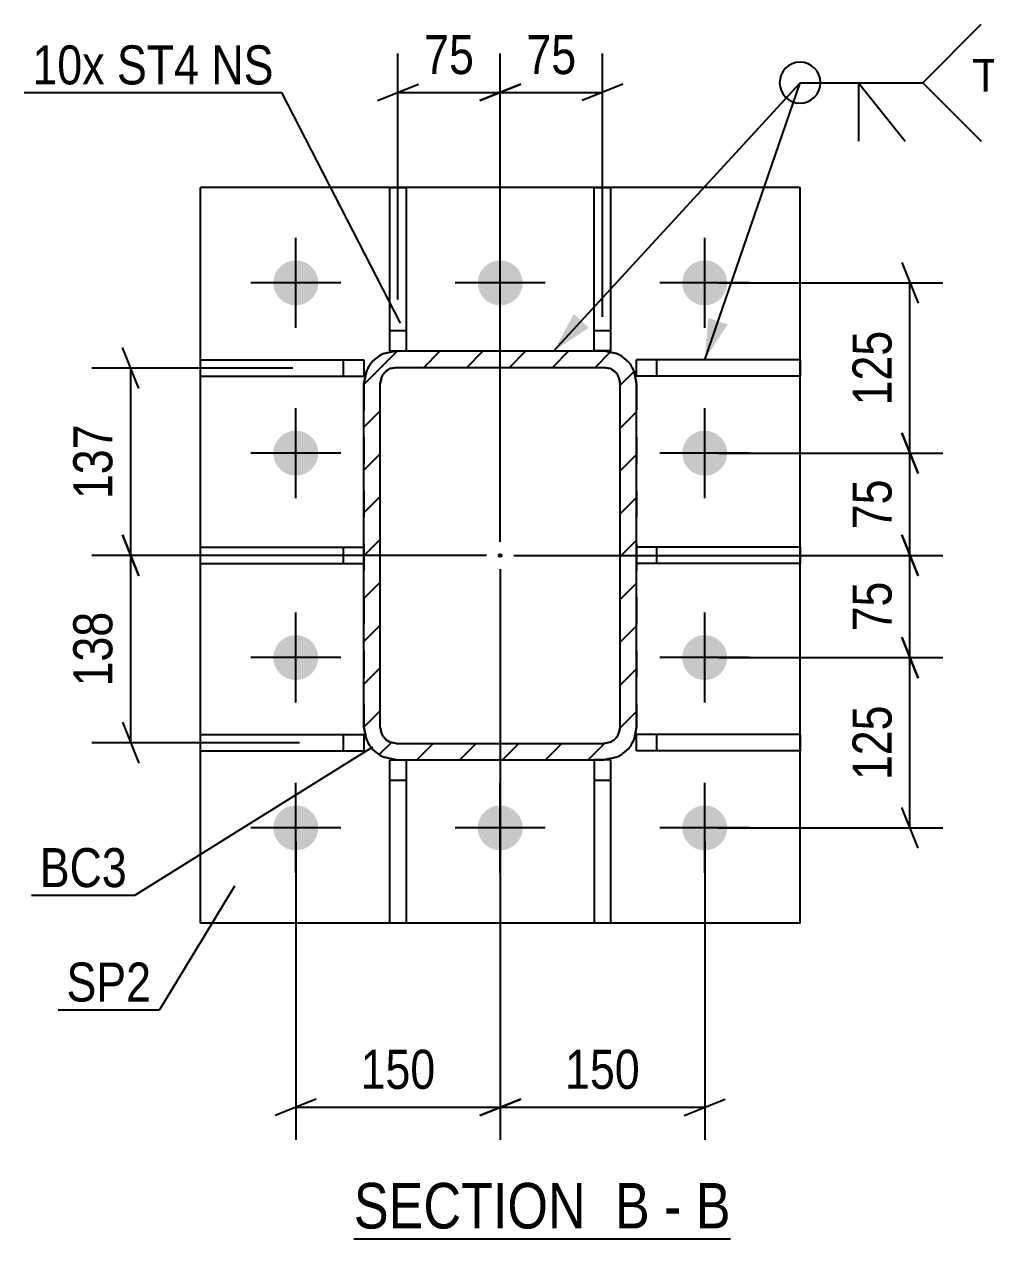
# Model space of a CAD drawing. Header units: millimetres. Extents: x 0 to 841, y 0 to 594.
# Drawn here: x 134.5 to 205.1, y 150.5 to 239.7 of the extents above; entities that cross this region are included whole.
import ezdxf

# ---------------------------------------------------------------- set-up
doc = ezdxf.new("R2010")
doc.units = ezdxf.units.MM
doc.linetypes.add('DXK_LINE_DOT2', pattern=[3.9198, 1.9599, -1.9599])
doc.styles.add('Arial', font='ARIAL.TTF', dxfattribs={"height": 0.2})
doc.styles.add('Arial Narrow', font='ARIALN.TTF', dxfattribs={"height": 0.2})

# ---------------------------------------------------------------- blocks, each defined once
blk = doc.blocks.new('Unknown-682043673-14 - 9080')
at = {"color": 6, "linetype": 'Continuous'}
blk.add_line((158.704, 150.524), (186.351, 150.524), dxfattribs=at)
at = {"color": 0, "linetype": 'Continuous'}
for points in [[(176.813, 151.274), (176.813, 154.774), (158.704, 154.774), (158.704, 151.274)], [(180.419, 151.274), (180.419, 154.774), (177.863, 154.774), (177.863, 151.274)], [(182.744, 151.274), (182.744, 154.774), (181.469, 154.774), (181.469, 151.274)], [(186.351, 151.274), (186.351, 154.774), (183.794, 154.774), (183.794, 151.274)]]:
    blk.add_wipeout(points, dxfattribs=at)
at = {"color": 7, "linetype": 'Continuous', "style": 'Arial Narrow'}
for s, height, p in [('SECTION ', 3.3405, (158.704, 151.274)), ('B', 3.34, (177.863, 151.274)), ('B', 3.34, (183.794, 151.274)), ('-', 3.34, (181.469, 151.274))]:
    blk.add_text(s, height=height, dxfattribs=at).set_placement(p)
blk = doc.blocks.new('Bolt-682043673-9171 - 9080')
at = {"linetype": 'Continuous'}
for points in [[(152.796, 220.674, -1), (156.096, 220.674, -1)], [(167.796, 220.674, -1), (171.096, 220.674, -1)], [(182.796, 220.674, -1), (186.096, 220.674, -1)], [(152.796, 208.174, -1), (156.096, 208.174, -1)], [(182.796, 208.174, -1), (186.096, 208.174, -1)], [(152.796, 193.174, -1), (156.096, 193.174, -1)], [(182.796, 193.174, -1), (186.096, 193.174, -1)], [(152.796, 180.674, -1), (156.096, 180.674, -1)], [(167.796, 180.674, -1), (171.096, 180.674, -1)], [(182.796, 180.674, -1), (186.096, 180.674, -1)]]:
    blk.add_hatch(color=1, dxfattribs=at).paths.add_polyline_path(points)
at = {"color": 1, "linetype": 'Continuous'}
for p, q in [((154.446, 217.374), (154.446, 223.974)), ((169.446, 217.374), (169.446, 223.974)), ((184.446, 217.374), (184.446, 223.974)), ((157.746, 220.674), (151.146, 220.674)), ((172.746, 220.674), (166.146, 220.674)), ((187.746, 220.674), (181.146, 220.674)), ((154.446, 204.874), (154.446, 211.474)), ((184.446, 204.874), (184.446, 211.474)), ((157.746, 208.174), (151.146, 208.174)), ((187.746, 208.174), (181.146, 208.174)), ((154.446, 189.874), (154.446, 196.474)), ((184.446, 189.874), (184.446, 196.474)), ((157.746, 193.174), (151.146, 193.174)), ((187.746, 193.174), (181.146, 193.174)), ((154.446, 177.374), (154.446, 183.974)), ((169.446, 177.374), (169.446, 183.974)), ((184.446, 177.374), (184.446, 183.974)), ((157.746, 180.674), (151.146, 180.674)), ((172.746, 180.674), (166.146, 180.674)), ((187.746, 180.674), (181.146, 180.674))]:
    blk.add_line(p, q, dxfattribs=at)
blk = doc.blocks.new('Part-682043673-9107 - 9080')
at = {"color": 2, "linetype": 'Continuous'}
for p, q in [((176.346, 185.674), (176.346, 173.674)), ((177.546, 185.674), (177.046, 185.674)), ((177.546, 185.674), (177.546, 173.674)), ((177.546, 173.674), (176.346, 173.674))]:
    blk.add_line(p, q, dxfattribs=at)
at = {"color": 7, "linetype": 'DXK_LINE_DOT2'}
for p, q in [((177.046, 185.674), (176.346, 185.674)), ((176.346, 184.174), (177.546, 184.174))]:
    blk.add_line(p, q, dxfattribs=at)
blk = doc.blocks.new('Part-682043673-9110 - 9080')
at = {"color": 2, "linetype": 'Continuous'}
for p, q in [((161.346, 215.674), (161.346, 227.674)), ((161.346, 227.674), (162.546, 227.674)), ((162.546, 227.674), (162.546, 215.674)), ((161.346, 215.674), (161.846, 215.674))]:
    blk.add_line(p, q, dxfattribs=at)
at = {"color": 7, "linetype": 'DXK_LINE_DOT2'}
for p, q in [((161.346, 217.174), (162.546, 217.174)), ((161.846, 215.674), (162.546, 215.674))]:
    blk.add_line(p, q, dxfattribs=at)
blk = doc.blocks.new('Part-682043673-9094 - 9080')
at = {"linetype": 'Continuous'}
h = blk.add_hatch(dxfattribs=at)
h.set_pattern_fill('', scale=0.7, style=0, pattern_type=0)
h.set_pattern_definition([(45, (159.4463, 188.0737), (-1.57154, 1.57154), [])])
h.paths.add_polyline_path([(159.446, 213.274), (159.446, 188.074), (159.629, 187.155), (160.149, 186.377), (160.928, 185.856), (161.846, 185.674), (177.046, 185.674), (177.965, 185.856), (178.743, 186.377), (179.264, 187.155), (179.446, 188.074), (179.446, 213.274), (179.264, 214.192), (178.743, 214.971), (177.965, 215.491), (177.046, 215.674), (161.846, 215.674), (160.928, 215.491), (160.149, 214.971), (159.629, 214.192)])
h.paths.add_polyline_path([(160.998, 214.122), (161.387, 214.382), (161.846, 214.474), (177.046, 214.474), (177.505, 214.382), (177.895, 214.122), (178.155, 213.733), (178.246, 213.274), (178.246, 188.074), (178.155, 187.614), (177.895, 187.225), (177.505, 186.965), (177.046, 186.874), (161.846, 186.874), (161.387, 186.965), (160.998, 187.225), (160.738, 187.614), (160.646, 188.074), (160.646, 213.274), (160.738, 213.733)])
blk.add_hatch(color=246, dxfattribs=at).paths.add_polyline_path([(169.446, 200.574, -1), (169.446, 200.774, -1)])
at = {"color": 7, "linetype": 'DXK_LINE_DOT2'}
for p, q in [((160.928, 215.491), (161.846, 215.674)), ((161.846, 215.674), (177.046, 215.674)), ((177.046, 215.674), (177.965, 215.491)), ((159.446, 213.274), (159.629, 214.192)), ((161.846, 214.474), (161.387, 214.382)), ((161.846, 214.474), (177.046, 214.474)), ((177.505, 214.382), (177.046, 214.474)), ((179.264, 214.192), (179.446, 213.274)), ((159.446, 213.274), (159.446, 188.074)), ((160.738, 213.733), (160.646, 213.274)), ((160.646, 188.074), (160.646, 213.274)), ((178.246, 213.274), (178.155, 213.733)), ((178.246, 188.074), (178.246, 213.274)), ((179.446, 213.274), (179.446, 188.074)), ((159.629, 187.155), (159.446, 188.074)), ((160.646, 188.074), (160.738, 187.614)), ((178.155, 187.614), (178.246, 188.074)), ((179.446, 188.074), (179.264, 187.155)), ((161.387, 186.965), (161.846, 186.874)), ((161.846, 186.874), (177.046, 186.874)), ((177.046, 186.874), (177.505, 186.965)), ((161.846, 185.674), (160.928, 185.856)), ((161.846, 185.674), (177.046, 185.674)), ((177.965, 185.856), (177.046, 185.674))]:
    blk.add_line(p, q, dxfattribs=at)
at = {"color": 2, "linetype": 'Continuous'}
for p, q in [((161.846, 215.674), (160.928, 215.491)), ((161.846, 215.674), (177.046, 215.674)), ((177.965, 215.491), (177.046, 215.674)), ((159.629, 214.192), (159.446, 213.274)), ((161.387, 214.382), (161.846, 214.474)), ((161.846, 214.474), (177.046, 214.474)), ((177.046, 214.474), (177.505, 214.382)), ((179.446, 213.274), (179.264, 214.192)), ((159.446, 188.074), (159.446, 213.274)), ((160.646, 213.274), (160.738, 213.733)), ((160.646, 188.074), (160.646, 213.274)), ((178.155, 213.733), (178.246, 213.274)), ((178.246, 188.074), (178.246, 213.274)), ((179.446, 188.074), (179.446, 213.274)), ((159.446, 188.074), (159.629, 187.155)), ((160.738, 187.614), (160.646, 188.074)), ((178.246, 188.074), (178.155, 187.614)), ((179.264, 187.155), (179.446, 188.074)), ((161.846, 186.874), (161.387, 186.965)), ((161.846, 186.874), (177.046, 186.874)), ((177.505, 186.965), (177.046, 186.874)), ((160.928, 185.856), (161.846, 185.674)), ((161.846, 185.674), (177.046, 185.674)), ((177.046, 185.674), (177.965, 185.856))]:
    blk.add_line(p, q, dxfattribs=at)
at = {"color": 246, "linetype": 'DXK_LINE_DOT2'}
blk.add_line((169.446, 200.674), (169.446, 200.674), dxfattribs=at)
at = {"color": 246, "linetype": 'Continuous'}
blk.add_circle((169.446, 200.674), 0.1, dxfattribs=at)
at = {"color": 7, "linetype": 'DXK_LINE_DOT2'}
for centre, radius, start, end in [((161.846, 213.274), 2.4, 112.5, 157.5), ((177.046, 213.274), 2.4, 22.5, 67.5), ((161.846, 213.274), 1.2, 112.5, 157.5), ((177.046, 213.274), 1.2, 22.5, 67.5), ((161.846, 188.074), 1.2, 202.5, 247.5), ((177.046, 188.074), 1.2, 292.5, 337.5), ((161.846, 188.074), 2.4, 202.5, 247.5), ((177.046, 188.074), 2.4, 292.5, 337.5)]:
    blk.add_arc(centre, radius, start, end, dxfattribs=at)
at = {"color": 2, "linetype": 'Continuous'}
for centre, radius, start, end in [((161.846, 213.274), 2.4, 112.5, 157.5), ((177.046, 213.274), 2.4, 22.5, 67.5), ((161.846, 213.274), 1.2, 112.5, 157.5), ((177.046, 213.274), 1.2, 22.5, 67.5), ((161.846, 188.074), 1.2, 202.5, 247.5), ((177.046, 188.074), 1.2, 292.5, 337.5), ((161.846, 188.074), 2.4, 202.5, 247.5), ((177.046, 188.074), 2.4, 292.5, 337.5)]:
    blk.add_arc(centre, radius, start, end, dxfattribs=at)
blk = doc.blocks.new('Part-682043673-9112 - 9080')
at = {"color": 2, "linetype": 'Continuous'}
for p, q in [((147.446, 213.824), (147.446, 215.024)), ((147.446, 215.024), (159.446, 215.024)), ((159.446, 215.024), (159.446, 213.824)), ((147.446, 213.824), (159.446, 213.824))]:
    blk.add_line(p, q, dxfattribs=at)
at = {"color": 7, "linetype": 'DXK_LINE_DOT2'}
blk.add_line((157.946, 213.824), (157.946, 215.024), dxfattribs=at)
blk = doc.blocks.new('Part-682043673-9096 - 9080')
at = {"color": 2, "linetype": 'Continuous'}
for p, q in [((147.446, 173.674), (147.446, 227.674)), ((191.446, 227.674), (147.446, 227.674)), ((191.446, 173.674), (191.446, 227.674)), ((191.446, 173.674), (147.446, 173.674))]:
    blk.add_line(p, q, dxfattribs=at)
blk = doc.blocks.new('Part-682043673-9108 - 9080')
at = {"color": 2, "linetype": 'Continuous'}
for p, q in [((161.346, 173.674), (161.346, 185.674)), ((161.346, 185.674), (161.846, 185.674)), ((162.546, 185.674), (162.546, 173.674)), ((162.546, 173.674), (161.346, 173.674))]:
    blk.add_line(p, q, dxfattribs=at)
at = {"color": 7, "linetype": 'DXK_LINE_DOT2'}
for p, q in [((161.846, 185.674), (162.546, 185.674)), ((161.346, 184.174), (162.546, 184.174))]:
    blk.add_line(p, q, dxfattribs=at)
blk = doc.blocks.new('Part-682043673-9109 - 9080')
at = {"color": 2, "linetype": 'Continuous'}
for p, q in [((176.346, 215.674), (176.346, 227.674)), ((176.346, 227.674), (177.546, 227.674)), ((177.546, 227.674), (177.546, 215.674)), ((177.546, 215.674), (177.046, 215.674))]:
    blk.add_line(p, q, dxfattribs=at)
at = {"color": 7, "linetype": 'DXK_LINE_DOT2'}
for p, q in [((176.346, 217.174), (177.546, 217.174)), ((177.046, 215.674), (176.346, 215.674))]:
    blk.add_line(p, q, dxfattribs=at)
blk = doc.blocks.new('Part-682043673-9111 - 9080')
at = {"color": 2, "linetype": 'Continuous'}
for p, q in [((147.446, 200.074), (147.446, 201.274)), ((147.446, 201.274), (159.446, 201.274)), ((147.446, 200.074), (159.446, 200.074))]:
    blk.add_line(p, q, dxfattribs=at)
at = {"color": 7, "linetype": 'DXK_LINE_DOT2'}
for p, q in [((157.946, 200.074), (157.946, 201.274)), ((159.446, 201.274), (159.446, 200.074))]:
    blk.add_line(p, q, dxfattribs=at)
blk = doc.blocks.new('Part-682043673-9113 - 9080')
at = {"color": 2, "linetype": 'Continuous'}
for p, q in [((147.446, 186.324), (147.446, 187.524)), ((147.446, 187.524), (159.446, 187.524)), ((159.446, 187.524), (159.446, 186.324)), ((147.446, 186.324), (159.446, 186.324))]:
    blk.add_line(p, q, dxfattribs=at)
at = {"color": 7, "linetype": 'DXK_LINE_DOT2'}
blk.add_line((157.946, 186.324), (157.946, 187.524), dxfattribs=at)
blk = doc.blocks.new('Part-682043673-9114 - 9080')
at = {"color": 2, "linetype": 'Continuous'}
for p, q in [((191.446, 201.274), (179.446, 201.274)), ((191.446, 201.274), (191.446, 200.074)), ((191.446, 200.074), (179.446, 200.074))]:
    blk.add_line(p, q, dxfattribs=at)
at = {"color": 7, "linetype": 'DXK_LINE_DOT2'}
for p, q in [((179.446, 201.274), (179.446, 200.074)), ((180.946, 200.074), (180.946, 201.274))]:
    blk.add_line(p, q, dxfattribs=at)
blk = doc.blocks.new('Part-682043673-9115 - 9080')
at = {"color": 2, "linetype": 'Continuous'}
for p, q in [((191.446, 215.024), (179.446, 215.024)), ((179.446, 213.824), (179.446, 215.024)), ((191.446, 215.024), (191.446, 213.824)), ((191.446, 213.824), (179.446, 213.824))]:
    blk.add_line(p, q, dxfattribs=at)
at = {"color": 7, "linetype": 'DXK_LINE_DOT2'}
blk.add_line((180.946, 213.824), (180.946, 215.024), dxfattribs=at)
blk = doc.blocks.new('Part-682043673-9116 - 9080')
at = {"color": 2, "linetype": 'Continuous'}
for p, q in [((191.446, 187.524), (179.446, 187.524)), ((179.446, 186.324), (179.446, 187.524)), ((191.446, 187.524), (191.446, 186.324)), ((191.446, 186.324), (179.446, 186.324))]:
    blk.add_line(p, q, dxfattribs=at)
at = {"color": 7, "linetype": 'DXK_LINE_DOT2'}
blk.add_line((180.946, 186.324), (180.946, 187.524), dxfattribs=at)
blk = doc.blocks.new('StraightDimension-682043673-12271 - 9080')
at = {"color": 7, "linetype": 'Continuous'}
for p, q in [((142.936, 212.924), (141.736, 215.924)), ((154.222, 214.424), (139.486, 214.424)), ((142.336, 200.674), (142.336, 214.424)), ((141.736, 202.174), (142.936, 199.174)), ((168.446, 200.674), (139.486, 200.674))]:
    blk.add_line(p, q, dxfattribs=at)
at = {"color": 0}
blk.add_wipeout([(141.586, 210.891), (137.386, 210.891), (137.386, 204.206), (141.586, 204.206)], dxfattribs=at)
at = {"color": 3, "style": 'Arial Narrow'}
blk.add_text('137', height=2.8633, rotation=90.00021, dxfattribs=at).set_placement((140.986, 204.806))
blk = doc.blocks.new('StraightDimension-682043673-55967 - 9080')
at = {"color": 7, "linetype": 'Continuous'}
for p, q in [((198.908, 202.174), (200.108, 199.174)), ((170.446, 200.674), (201.908, 200.674)), ((199.508, 193.174), (199.508, 200.674)), ((200.108, 191.674), (198.908, 194.674)), ((185.446, 193.174), (201.908, 193.174))]:
    blk.add_line(p, q, dxfattribs=at)
at = {"color": 0}
blk.add_wipeout([(198.758, 199.352), (194.558, 199.352), (194.558, 194.496), (198.758, 194.496)], dxfattribs=at)
at = {"color": 3, "style": 'Arial Narrow'}
blk.add_text('75', height=2.8633, rotation=90.00021, dxfattribs=at).set_placement((198.158, 195.096))
blk = doc.blocks.new('StraightDimension-682043673-12251 - 9080')
at = {"color": 7, "linetype": 'Continuous'}
for p, q in [((169.446, 201.674), (169.446, 237.498)), ((176.946, 218.174), (176.946, 237.498)), ((167.946, 234.048), (170.946, 235.248)), ((169.446, 234.648), (176.946, 234.648)), ((178.446, 235.248), (175.446, 234.048))]:
    blk.add_line(p, q, dxfattribs=at)
at = {"color": 0}
blk.add_wipeout([(175.624, 235.398), (175.624, 239.598), (170.768, 239.598), (170.768, 235.398)], dxfattribs=at)
at = {"color": 3, "style": 'Arial Narrow'}
blk.add_text('75', height=2.8633, dxfattribs=at).set_placement((171.368, 235.998))
blk = doc.blocks.new('StraightDimension-682043673-12252 - 9080')
at = {"color": 7, "linetype": 'Continuous'}
for p, q in [((161.946, 219.455), (161.946, 237.498)), ((169.446, 201.674), (169.446, 237.498)), ((160.446, 234.048), (163.446, 235.248)), ((161.946, 234.648), (169.446, 234.648)), ((170.946, 235.248), (167.946, 234.048))]:
    blk.add_line(p, q, dxfattribs=at)
at = {"color": 0}
blk.add_wipeout([(168.124, 235.398), (168.124, 239.598), (163.268, 239.598), (163.268, 235.398)], dxfattribs=at)
at = {"color": 3, "style": 'Arial Narrow'}
blk.add_text('75', height=2.8633, dxfattribs=at).set_placement((163.868, 235.998))
blk = doc.blocks.new('StraightDimension-682043673-12272 - 9080')
at = {"color": 7, "linetype": 'Continuous'}
for p, q in [((142.936, 199.174), (141.736, 202.174)), ((168.446, 200.674), (139.486, 200.674)), ((142.336, 186.924), (142.336, 200.674)), ((141.736, 188.424), (142.936, 185.424)), ((154.726, 186.924), (139.486, 186.924))]:
    blk.add_line(p, q, dxfattribs=at)
at = {"color": 0}
blk.add_wipeout([(141.586, 197.141), (137.386, 197.141), (137.386, 190.456), (141.586, 190.456)], dxfattribs=at)
at = {"color": 3, "style": 'Arial Narrow'}
blk.add_text('138', height=2.8633, rotation=90.00021, dxfattribs=at).set_placement((140.986, 191.056))
blk = doc.blocks.new('StraightDimension-682043673-55966 - 9080')
at = {"color": 7, "linetype": 'Continuous'}
for p, q in [((198.908, 209.674), (200.108, 206.674)), ((185.446, 208.174), (201.908, 208.174)), ((199.508, 200.674), (199.508, 208.174)), ((200.108, 199.174), (198.908, 202.174)), ((170.446, 200.674), (201.908, 200.674))]:
    blk.add_line(p, q, dxfattribs=at)
at = {"color": 0}
blk.add_wipeout([(198.758, 206.852), (194.558, 206.852), (194.558, 201.996), (198.758, 201.996)], dxfattribs=at)
at = {"color": 3, "style": 'Arial Narrow'}
blk.add_text('75', height=2.8633, rotation=90.00021, dxfattribs=at).set_placement((198.158, 202.596))
blk = doc.blocks.new('StraightDimension-682043673-55902 - 9080')
at = {"color": 7, "linetype": 'Continuous'}
for p, q in [((169.446, 199.674), (169.446, 157.774)), ((154.446, 179.674), (154.446, 157.774)), ((155.946, 160.774), (152.946, 159.574)), ((167.946, 159.574), (170.946, 160.774)), ((154.446, 160.174), (169.446, 160.174))]:
    blk.add_line(p, q, dxfattribs=at)
at = {"color": 0}
blk.add_wipeout([(165.288, 160.924), (165.288, 165.124), (158.604, 165.124), (158.604, 160.924)], dxfattribs=at)
at = {"color": 3, "style": 'Arial Narrow'}
blk.add_text('150', height=2.8633, dxfattribs=at).set_placement((159.204, 161.524))
blk = doc.blocks.new('StraightDimension-682043673-55968 - 9080')
at = {"color": 7, "linetype": 'Continuous'}
for p, q in [((198.908, 194.674), (200.108, 191.674)), ((185.446, 193.174), (201.908, 193.174)), ((199.508, 180.674), (199.508, 193.174)), ((200.108, 179.174), (198.908, 182.174)), ((185.446, 180.674), (201.908, 180.674))]:
    blk.add_line(p, q, dxfattribs=at)
at = {"color": 0}
blk.add_wipeout([(198.758, 190.266), (194.558, 190.266), (194.558, 183.581), (198.758, 183.581)], dxfattribs=at)
at = {"color": 3, "style": 'Arial Narrow'}
blk.add_text('125', height=2.8633, rotation=90.00021, dxfattribs=at).set_placement((198.158, 184.181))
blk = doc.blocks.new('StraightDimension-682043673-55904 - 9080')
at = {"color": 7, "linetype": 'Continuous'}
for p, q in [((169.446, 199.674), (169.446, 157.774)), ((184.446, 179.674), (184.446, 157.774)), ((170.946, 160.774), (167.946, 159.574)), ((182.946, 159.574), (185.946, 160.774)), ((169.446, 160.174), (184.446, 160.174))]:
    blk.add_line(p, q, dxfattribs=at)
at = {"color": 0}
blk.add_wipeout([(180.288, 160.924), (180.288, 165.124), (173.604, 165.124), (173.604, 160.924)], dxfattribs=at)
at = {"color": 3, "style": 'Arial Narrow'}
blk.add_text('150', height=2.8633, dxfattribs=at).set_placement((174.204, 161.524))
blk = doc.blocks.new('StraightDimension-682043673-55965 - 9080')
at = {"color": 7, "linetype": 'Continuous'}
for p, q in [((198.908, 222.174), (200.108, 219.174)), ((185.446, 220.674), (201.908, 220.674)), ((199.508, 208.174), (199.508, 220.674)), ((200.108, 206.674), (198.908, 209.674)), ((185.446, 208.174), (201.908, 208.174))]:
    blk.add_line(p, q, dxfattribs=at)
at = {"color": 0}
blk.add_wipeout([(198.758, 217.766), (194.558, 217.766), (194.558, 211.081), (198.758, 211.081)], dxfattribs=at)
at = {"color": 3, "style": 'Arial Narrow'}
blk.add_text('125', height=2.8633, rotation=90.00021, dxfattribs=at).set_placement((198.158, 211.681))
blk = doc.blocks.new('MarkSet-682043673-12409 - 9080')
at = {"color": 30, "linetype": 'Continuous'}
for p in [(134.529, 234.639), (162.121, 217.728)]:
    blk.add_line(p, (153.42, 234.639), dxfattribs=at)
at = {"color": 0}
for points in [[(140.429, 235.239), (140.429, 238.239), (135.129, 238.239), (135.129, 235.239)], [(147.355, 235.239), (147.355, 238.239), (141.329, 238.239), (141.329, 235.239)], [(152.82, 235.239), (152.82, 238.239), (148.255, 238.239), (148.255, 235.239)]]:
    blk.add_wipeout(points, dxfattribs=at)
for points in [[(140.429, 235.239), (140.429, 238.239), (135.129, 238.239), (135.129, 235.239)], [(147.355, 235.239), (147.355, 238.239), (141.329, 238.239), (141.329, 235.239)], [(152.82, 235.239), (152.82, 238.239), (148.255, 238.239), (148.255, 235.239)]]:
    blk.add_wipeout(points, dxfattribs=at)
at = {"color": 3, "style": 'Arial Narrow'}
for s, p in [('10x', (135.129, 235.239)), ('ST4', (141.329, 235.239)), ('NS', (148.255, 235.239))]:
    blk.add_text(s, height=2.8633, dxfattribs=at).set_placement(p)
blk = doc.blocks.new('Mark-682043673-12451 - 9080')
at = {"color": 30, "linetype": 'Continuous'}
for p in [(160.071, 186.587), (135.065, 175.727)]:
    blk.add_line(p, (142.657, 175.727), dxfattribs=at)
at = {"color": 0}
blk.add_wipeout([(142.057, 176.327), (142.057, 179.327), (135.665, 179.327), (135.665, 176.327)], dxfattribs=at)
blk.add_wipeout([(142.057, 176.327), (142.057, 179.327), (135.665, 179.327), (135.665, 176.327)], dxfattribs=at)
at = {"color": 3, "style": 'Arial Narrow'}
blk.add_text('BC3', height=2.8633, dxfattribs=at).set_placement((135.665, 176.327))
blk = doc.blocks.new('Mark-682043673-12456 - 9080')
at = {"color": 30, "linetype": 'Continuous'}
for p in [(149.95, 176.405), (137.026, 167.329)]:
    blk.add_line(p, (144.437, 167.329), dxfattribs=at)
at = {"color": 0}
blk.add_wipeout([(143.837, 167.929), (143.837, 170.929), (137.626, 170.929), (137.626, 167.929)], dxfattribs=at)
blk.add_wipeout([(143.837, 167.929), (143.837, 170.929), (137.626, 170.929), (137.626, 167.929)], dxfattribs=at)
at = {"color": 3, "style": 'Arial Narrow'}
blk.add_text('SP2', height=2.8633, dxfattribs=at).set_placement((137.626, 167.929))
blk = doc.blocks.new('WeldMark-682043673-41724 - 9080')
at = {"linetype": 'Continuous'}
for points in [[(175.953, 217.377), (173.372, 215.674), (174.848, 218.391)], [(186.132, 217.616), (184.446, 215.024), (184.713, 218.104)]]:
    blk.add_hatch(color=30, dxfattribs=at).paths.add_polyline_path(points)
at = {"color": 30, "linetype": 'Continuous'}
for p, q in [((173.372, 215.674), (191.446, 235.365)), ((184.446, 215.024), (191.446, 235.365)), ((191.446, 235.365), (200.446, 235.365))]:
    blk.add_line(p, q, dxfattribs=at)
at = {"color": 3, "linetype": 'Continuous'}
for q in [(199.161, 231.079), (195.732, 231.079)]:
    blk.add_line((195.732, 235.365), q, dxfattribs=at)
for start, end in [(90, 270), (270, 90)]:
    blk.add_arc((191.446, 235.365), 1.5, start, end, dxfattribs=at)
at = {"color": 0, "linetype": 'Continuous'}
blk.add_wipeout([(210.526, 234.715), (210.526, 237.215), (204.046, 237.215), (204.046, 234.715)], dxfattribs=at)
blk.add_wipeout([(210.526, 234.715), (210.526, 237.215), (204.046, 237.215), (204.046, 234.715)], dxfattribs=at)
at = {"color": 3, "linetype": 'Continuous'}
for q in [(204.732, 239.651), (204.732, 231.079)]:
    blk.add_line((200.446, 235.365), q, dxfattribs=at)
at = {"color": 3, "linetype": 'Continuous', "style": 'Arial'}
blk.add_text('TYP', height=2.3877, dxfattribs=at).set_placement((204.046, 234.715))

msp = doc.modelspace()

# ---------------------------------------------------------------- block references
for name in ['Part-682043673-9096 - 9080', 'Part-682043673-9110 - 9080', 'Part-682043673-9109 - 9080', 'Bolt-682043673-9171 - 9080', 'Part-682043673-9112 - 9080', 'Part-682043673-9094 - 9080', 'Part-682043673-9115 - 9080', 'Part-682043673-9111 - 9080', 'Part-682043673-9114 - 9080', 'Part-682043673-9113 - 9080', 'Part-682043673-9116 - 9080', 'Part-682043673-9108 - 9080', 'Part-682043673-9107 - 9080', 'Unknown-682043673-14 - 9080']:
    msp.add_blockref(name, (0, 0))

# ---------------------------------------------------------------- next in the draw order: block references
for name in ['StraightDimension-682043673-12271 - 9080', 'StraightDimension-682043673-55967 - 9080']:
    msp.add_blockref(name, (0, 0))

# ---------------------------------------------------------------- next in the draw order: block references
for name in ['StraightDimension-682043673-12251 - 9080', 'StraightDimension-682043673-55968 - 9080']:
    msp.add_blockref(name, (0, 0))

# ---------------------------------------------------------------- next in the draw order: block references
msp.add_blockref('StraightDimension-682043673-12252 - 9080', (0, 0))

# ---------------------------------------------------------------- next in the draw order: block references
for name in ['MarkSet-682043673-12409 - 9080', 'StraightDimension-682043673-55966 - 9080', 'StraightDimension-682043673-12272 - 9080']:
    msp.add_blockref(name, (0, 0))

# ---------------------------------------------------------------- next in the draw order: block references
for name in ['StraightDimension-682043673-55965 - 9080', 'StraightDimension-682043673-55902 - 9080']:
    msp.add_blockref(name, (0, 0))

# ---------------------------------------------------------------- next in the draw order: block references
for name in ['WeldMark-682043673-41724 - 9080', 'StraightDimension-682043673-55904 - 9080', 'Mark-682043673-12451 - 9080']:
    msp.add_blockref(name, (0, 0))

# ---------------------------------------------------------------- next in the draw order: block references
msp.add_blockref('Mark-682043673-12456 - 9080', (0, 0))

doc.saveas('drawing.dxf')
